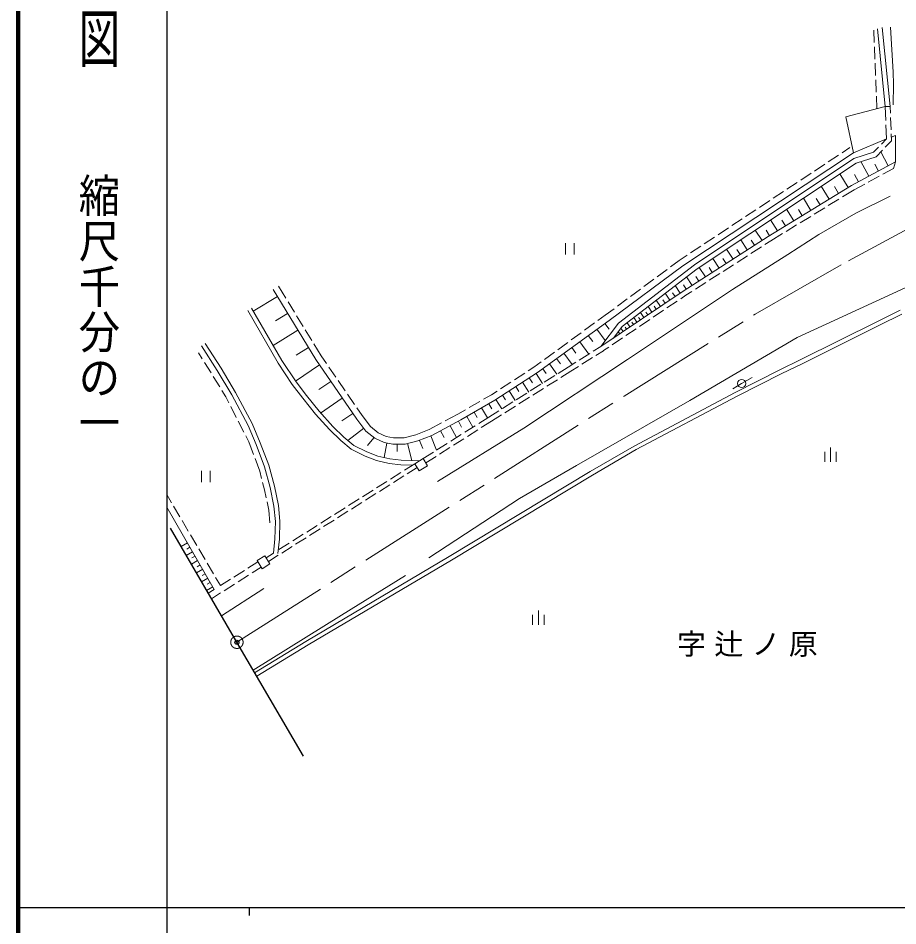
# Model space of a CAD drawing. Units: millimetres, scale not verified. Extents: x 40000 to 680000, y 20000 to 380000.
# Drawn here: x 40000 to 146595, y 202759 to 312725 of the extents above; entities that cross this region are included whole.
import ezdxf
from ezdxf.enums import TextEntityAlignment as Align

# ---------------------------------------------------------------- set-up
doc = ezdxf.new("R2010")
doc.units = ezdxf.units.MM
doc.header["$LTSCALE"] = 1000
doc.header["$PDMODE"] = 32
doc.header["$PDSIZE"] = 500
doc.linetypes.add('CHAIN', pattern=[18.5, 12, -1.5, 3.5, -1.5])
for name, color, linetype, lineweight in [('M-BMK', 2, 'CHAIN', 13), ('M-BMK-OTRS', 5, 'Continuous', 25), ('M-TTL', 2, 'Continuous', 140), ('M-TTL-BAND', 7, 'Continuous', 25), ('M-WORK', 1, 'Continuous', 13)]:
    doc.layers.add(name, color=color, linetype=linetype, lineweight=lineweight)
doc.layers.add('M-BMK-HTXT', color=7, linetype='Continuous')
doc.layers.add('M-OTRS', color=6, linetype='Continuous')
doc.styles.add('@ＭＳ ゴシック', font='')
doc.styles.add('ＭＳ ゴシック', font='')
doc.styles.get('@ＭＳ ゴシック').set_extended_font_data('@MS Gothic')
doc.styles.get('ＭＳ ゴシック').set_extended_font_data('MS Gothic')

msp = doc.modelspace()

# ---------------------------------------------------------------- linework, layer by layer
at = {"layer": 'M-BMK'}
for p, q in [((140609, 283341), (148921, 287817)), ((129300, 276848), (140609, 283341)), ((113419, 266939), (129300, 276848)), ((66507, 237117), (113419, 266939))]:
    msp.add_line(p, q, dxfattribs=at)
msp.add_circle((66507, 237117), 750, dxfattribs=at)
at = {"layer": 'M-BMK-OTRS'}
for p, q in [((66507, 237117), (58442, 250935)), ((74572, 223298), (66507, 237117))]:
    msp.add_line(p, q, dxfattribs=at)
at = {"layer": 'M-OTRS'}
msp.add_point((66507, 237117), dxfattribs=at)
at = {"layer": 'M-TTL'}
msp.add_line((40000, 380000), (40000, 20000), dxfattribs=at)
at = {"layer": 'M-TTL-BAND'}
for p, q in [((58000, 370000), (58000, 20000)), ((40000, 205000), (579000, 205000)), ((68000, 205000), (68000, 204000))]:
    msp.add_line(p, q, dxfattribs=at)
at = {"layer": 'M-WORK'}
for p, q in [((143736, 309756), (143674, 311264)), ((144127, 311424), (145077, 302015)), ((145677, 302034), (144686, 311584)), ((145699, 311637), (146045, 306176)), ((143819, 307757), (143757, 309256)), ((143902, 305759), (143840, 307258)), ((146045, 306176), (146072, 304710)), ((143985, 303761), (143923, 305260)), ((146072, 304710), (146018, 302233)), ((144068, 301753), (144005, 303261)), ((145077, 302015), (140282, 300771)), ((145077, 302015), (145677, 302034)), ((145131, 300311), (145077, 302015)), ((145703, 301205), (145677, 302034)), ((140282, 300771), (141214, 296394)), ((145767, 299206), (145719, 300705)), ((145201, 298107), (145147, 299811)), ((141214, 296394), (145201, 298107)), ((144598, 297470), (145201, 298107)), ((145809, 297876), (145783, 298706)), ((145796, 298293), (146320, 298489)), ((146320, 298489), (146317, 295308)), ((139828, 296412), (140784, 297044)), ((143650, 296470), (144254, 297107)), ((145066, 297092), (145809, 297876)), ((120550, 282731), (141214, 296394)), ((138159, 295309), (139410, 296136)), ((141279, 295724), (143650, 296470)), ((141541, 295177), (143979, 295944)), ((143979, 295944), (144722, 296729)), ((145435, 294836), (144531, 296527)), ((121938, 282856), (141279, 295724)), ((122288, 282368), (141541, 295177)), ((136491, 294206), (137742, 295033)), ((140989, 292457), (146317, 295308)), ((143068, 293570), (142112, 295357)), ((144252, 294203), (143799, 295048)), ((146317, 295308), (146072, 294496)), ((134823, 293103), (136074, 293930)), ((140580, 292207), (139564, 293862)), ((141817, 292900), (141339, 293794)), ((144782, 293806), (146072, 294496)), ((133154, 292000), (134405, 292827)), ((141287, 291936), (142577, 292627)), ((143018, 292862), (144341, 293570)), ((130892, 286263), (140989, 292457)), ((131486, 290897), (132737, 291724)), ((138262, 290784), (137299, 292355)), ((139421, 291495), (138913, 292323)), ((139872, 291068), (141287, 291936)), ((129818, 289794), (131069, 290621)), ((136063, 289436), (135150, 290925)), ((137163, 290110), (136681, 290895)), ((138167, 290022), (139445, 290806)), ((141519, 289104), (145679, 291160)), ((128149, 288691), (129400, 289518)), ((133978, 288157), (133112, 289569)), ((135021, 288796), (134564, 289541)), ((136462, 288976), (137741, 289761)), ((126481, 287588), (127732, 288415)), ((132000, 286943), (131178, 288283)), ((132989, 287550), (132556, 288256)), ((134757, 287931), (136036, 288715)), ((137016, 286510), (141519, 289104)), ((124813, 286485), (126064, 287312)), ((130134, 285777), (129320, 287047)), ((131062, 286368), (130651, 287038)), ((133052, 286885), (134331, 287669)), ((120582, 279656), (130892, 286263)), ((123144, 285382), (124395, 286209)), ((131211, 285755), (132626, 286623)), ((133247, 284112), (137016, 286510)), ((106313, 285484), (106313, 284084)), ((107363, 284084), (107363, 285484)), ((121476, 284279), (122727, 285106)), ((128356, 284638), (127562, 285877)), ((128797, 284208), (130060, 285018)), ((129245, 285208), (128838, 285843)), ((130481, 285287), (131211, 285755)), ((120102, 283371), (121059, 284003)), ((126622, 283527), (125847, 284736)), ((126542, 279854), (133247, 284112)), ((127489, 284083), (127092, 284702)), ((127113, 283129), (128376, 283938)), ((111598, 276111), (120550, 282731)), ((112747, 275783), (121938, 282856)), ((119037, 282582), (120102, 283371)), ((124929, 282442), (124172, 283622)), ((125775, 282984), (125388, 283589)), ((125429, 282050), (126692, 282859)), ((113177, 275357), (122288, 282368)), ((117429, 281393), (118635, 282285)), ((123276, 281383), (122538, 282535)), ((124103, 281912), (123724, 282503)), ((123745, 280971), (125008, 281780)), ((115821, 280204), (117027, 281096)), ((121664, 280350), (121003, 281380)), ((122062, 279892), (123324, 280701)), ((122470, 280866), (122101, 281442)), ((70891, 279854), (76060, 271373)), ((71557, 280260), (72445, 278804)), ((110604, 272947), (120582, 279656)), ((113817, 271387), (126542, 279854)), ((114213, 279015), (115419, 279906)), ((118967, 278571), (118417, 279389)), ((119597, 278994), (119294, 279444)), ((120226, 279417), (119622, 280317)), ((120942, 279887), (120612, 280402)), ((120911, 279155), (121641, 279622)), ((134388, 274024), (147483, 280062)), ((71412, 279000), (68495, 277222)), ((72705, 278377), (73486, 277096)), ((112605, 277825), (113811, 278717)), ((117821, 277800), (117320, 278545)), ((118394, 278185), (118119, 278595)), ((118622, 277615), (119867, 278452)), ((120282, 278731), (120911, 279155)), ((67813, 277302), (71498, 270947)), ((68289, 277578), (71965, 271237)), ((111137, 276740), (112203, 277528)), ((116303, 276779), (116075, 277118)), ((116778, 277098), (116321, 277777)), ((116962, 276499), (118207, 277336)), ((117299, 277449), (117049, 277822)), ((146870, 277330), (144142, 275964)), ((72656, 276958), (71198, 276069)), ((73746, 276669), (74526, 275388)), ((102940, 269797), (111598, 276111)), ((110251, 276094), (111137, 276740)), ((114963, 275878), (114585, 276441)), ((115395, 276169), (115188, 276478)), ((115302, 275383), (116547, 276220)), ((115828, 276460), (115413, 277077)), ((147092, 276882), (144365, 275516)), ((73901, 274916), (70894, 273084)), ((74787, 274961), (75567, 273681)), ((108636, 274916), (109848, 275800)), ((110139, 275046), (111146, 273665)), ((110604, 272947), (112747, 275783)), ((111106, 275752), (111609, 275061)), ((112133, 273975), (113177, 275357)), ((113303, 274762), (113032, 275166)), ((113718, 275041), (113547, 275296)), ((113643, 274268), (114887, 275104)), ((114133, 275320), (113791, 275829)), ((114548, 275599), (114359, 275881)), ((144142, 275964), (134850, 271353)), ((144365, 275516), (135070, 270904)), ((107020, 273737), (108232, 274621)), ((109090, 274282), (109636, 273533)), ((111983, 273152), (113228, 273989)), ((112474, 274204), (112395, 274322)), ((112889, 274483), (112753, 274685)), ((121401, 266392), (134388, 274024)), ((64116, 270028), (62197, 273011)), ((64583, 270318), (62660, 273309)), ((75183, 272812), (73680, 271896)), ((75827, 273254), (76715, 271798)), ((105404, 272559), (106616, 273443)), ((107083, 272818), (107583, 272134)), ((108042, 273517), (109134, 272020)), ((109686, 272369), (110604, 272947)), ((110939, 272449), (111568, 272873)), ((61848, 272192), (62314, 271440)), ((76715, 271798), (77352, 270870)), ((103788, 271381), (105000, 272264)), ((106125, 272120), (107123, 270751)), ((107993, 271303), (109263, 272103)), ((110005, 271861), (110923, 272439)), ((62577, 271015), (63368, 269740)), ((71498, 270947), (73223, 268342)), ((71965, 271237), (73670, 268662)), ((76502, 270731), (73615, 268746)), ((76060, 271373), (81042, 264127)), ((101288, 263067), (113817, 271387)), ((102498, 270440), (103384, 271086)), ((104373, 270842), (105286, 269591)), ((105249, 271481), (105705, 270855)), ((106652, 270459), (107570, 271037)), ((106972, 269951), (107890, 270529)), ((108313, 270795), (109582, 271595)), ((134850, 271353), (132219, 270073)), ((135070, 270904), (132442, 269626)), ((65874, 267097), (64116, 270028)), ((66352, 267369), (64583, 270318)), ((77636, 270458), (78485, 269222)), ((97745, 266440), (102940, 269797)), ((100127, 268908), (101387, 269722)), ((101807, 269994), (102498, 270440)), ((102755, 269678), (103528, 268481)), ((103568, 270255), (103987, 269679)), ((103747, 268629), (105017, 269429)), ((105440, 269695), (106652, 270459)), ((105760, 269188), (106972, 269951)), ((132219, 270073), (126878, 267367)), ((132442, 269626), (127108, 266923)), ((63631, 269316), (64422, 268041)), ((73223, 268342), (74498, 266689)), ((73670, 268662), (74931, 267028)), ((77891, 268710), (76447, 267717)), ((78769, 268810), (79618, 267574)), ((98448, 267823), (99708, 268637)), ((101105, 268611), (101867, 267433)), ((101930, 269145), (102311, 268555)), ((102055, 267564), (103324, 268363)), ((104067, 268122), (105337, 268921)), ((126603, 267835), (127669, 268466)), ((127669, 268466), (128952, 269184)), ((64685, 267616), (65151, 266864)), ((68369, 263604), (66352, 267369)), ((97337, 267105), (98028, 267552)), ((99479, 267561), (100230, 266400)), ((100292, 268086), (100668, 267506)), ((100363, 266498), (101632, 267297)), ((102375, 267056), (103644, 267855)), ((126878, 267367), (114645, 260886)), ((65151, 266864), (65524, 266136)), ((67872, 263367), (65874, 267097)), ((74498, 266689), (76039, 264736)), ((74931, 267028), (76459, 265092)), ((79280, 266689), (76651, 264881)), ((79902, 267162), (80751, 265926)), ((93651, 264047), (97745, 266440)), ((94657, 265539), (95952, 266296)), ((96384, 266548), (97337, 267105)), ((97878, 266526), (98617, 265382)), ((98670, 265432), (99939, 266231)), ((98679, 267044), (99048, 266471)), ((100683, 265990), (101952, 266790)), ((107654, 258519), (121401, 266392)), ((127108, 266923), (114888, 260449)), ((65752, 265691), (66436, 264356)), ((76459, 265092), (78128, 263263)), ((81035, 265514), (81672, 264586)), ((93272, 264729), (94225, 265286)), ((96161, 265514), (96879, 264285)), ((97021, 266017), (97380, 265403)), ((97035, 264402), (98247, 265166)), ((98990, 264925), (100260, 265724)), ((76039, 264736), (77733, 262880)), ((80546, 264848), (79231, 263944)), ((81042, 264127), (82143, 262697)), ((81672, 264586), (82706, 263245)), ((90117, 262182), (93651, 264047)), ((91751, 263927), (93272, 264729)), ((94354, 264458), (95109, 263168)), ((95258, 264986), (95635, 264341)), ((95803, 263622), (97035, 264402)), ((97355, 263895), (98567, 264658)), ((66664, 263911), (67348, 262576)), ((68831, 261076), (67872, 263367)), ((69342, 261279), (68369, 263604)), ((77733, 262880), (79109, 261540)), ((78128, 263263), (79478, 261948)), ((81870, 263051), (79939, 261563)), ((82706, 263245), (83621, 262497)), ((88206, 262251), (89788, 262891)), ((89788, 262891), (91309, 263693)), ((90798, 256574), (101288, 263067)), ((92339, 263355), (93105, 261903)), ((93355, 263891), (93738, 263165)), ((94113, 262551), (95380, 263354)), ((94434, 262044), (95701, 262847)), ((96123, 263115), (97355, 263895)), ((67576, 262131), (67948, 261403)), ((79478, 261948), (80668, 260954)), ((82143, 262697), (83208, 261827)), ((83119, 261900), (82348, 260956)), ((83208, 261827), (84363, 261312)), ((83621, 262497), (84596, 262062)), ((84596, 262062), (85483, 261897)), ((85483, 261897), (86789, 261897)), ((86789, 261897), (88206, 262251)), ((88448, 261507), (90117, 262182)), ((90002, 262136), (90708, 260390)), ((91173, 262740), (91613, 261907)), ((92424, 261481), (93691, 262284)), ((92744, 260974), (94012, 261777)), ((67948, 261403), (68527, 259852)), ((69843, 258386), (68831, 261076)), ((70367, 258556), (69342, 261279)), ((79109, 261540), (80366, 260489)), ((80668, 260954), (82266, 260172)), ((84684, 261252), (84356, 259488)), ((84363, 261312), (85411, 261117)), ((85411, 261117), (86885, 261117)), ((85928, 261117), (85928, 260219)), ((86885, 261117), (88448, 261507)), ((87175, 261189), (87693, 259119)), ((88617, 261576), (89017, 260586)), ((90734, 260411), (92001, 261213)), ((91055, 259904), (92322, 260706)), ((114645, 260886), (109323, 257784)), ((138440, 258977), (138440, 260727)), ((80366, 260489), (82049, 259666)), ((82049, 259666), (83436, 259149)), ((82266, 260172), (83598, 259675)), ((83598, 259675), (85037, 259320)), ((89080, 259363), (90312, 260143)), ((89401, 258856), (90633, 259636)), ((114888, 260449), (109578, 257354)), ((137740, 258977), (137740, 260202)), ((139140, 258977), (139140, 260202)), ((68702, 259383), (69281, 257833)), ((71071, 256009), (70367, 258556)), ((83436, 259149), (84939, 258778)), ((84939, 258778), (86364, 258611)), ((85037, 259320), (86404, 259160)), ((86364, 258611), (87789, 258565)), ((86404, 259160), (88633, 259088)), ((88067, 258741), (86806, 257944)), ((88067, 258741), (89080, 259363)), ((88606, 257864), (88067, 258741)), ((89618, 258486), (88606, 257864)), ((89080, 259363), (89618, 258486)), ((100761, 254523), (107654, 258519)), ((62210, 257899), (62210, 256499)), ((63260, 256499), (63260, 257899)), ((69281, 257833), (69500, 256956)), ((70536, 255881), (69843, 258386)), ((86384, 257677), (85115, 256876)), ((88348, 258284), (87153, 257530)), ((109323, 257784), (92234, 247507)), ((109578, 257354), (92491, 247078)), ((69621, 256471), (69840, 255595)), ((84693, 256609), (83425, 255808)), ((86730, 257263), (85462, 256461)), ((69840, 255595), (70054, 254601)), ((70989, 253617), (70536, 255881)), ((71533, 253698), (71071, 256009)), ((83002, 255541), (81734, 254740)), ((83348, 255126), (82080, 254325)), ((85039, 256194), (83771, 255393)), ((58585, 254013), (58000, 255002)), ((70159, 254112), (70373, 253117)), ((81311, 254473), (80043, 253672)), ((81657, 254058), (80389, 253257)), ((89754, 247361), (100761, 254523)), ((63771, 243516), (58000, 253484)), ((59602, 252292), (58839, 253583)), ((70373, 253117), (70479, 251599)), ((71175, 251752), (70989, 253617)), ((71726, 251772), (71533, 253698)), ((79620, 253405), (78352, 252604)), ((79966, 252990), (78698, 252189)), ((60620, 250570), (59857, 251861)), ((77929, 252337), (76661, 251536)), ((78276, 251922), (77007, 251121)), ((71122, 249647), (71175, 251752)), ((71671, 249611), (71726, 251772)), ((76238, 251269), (74970, 250468)), ((76585, 250854), (75316, 250053)), ((61637, 248848), (60874, 250139)), ((70935, 247919), (71122, 249647)), ((74547, 250201), (73279, 249400)), ((74894, 249786), (73626, 248985)), ((60505, 249157), (59738, 248713)), ((60816, 248620), (60432, 248398)), ((71482, 247860), (71671, 249611)), ((72856, 249133), (71595, 248336)), ((73203, 248718), (71935, 247917)), ((61127, 248083), (60363, 247641)), ((61436, 247549), (61054, 247328)), ((62655, 247126), (61892, 248418)), ((69892, 247581), (68956, 247001)), ((70497, 246605), (69892, 247581)), ((70935, 247919), (70035, 247350)), ((71512, 247650), (70317, 246895)), ((92234, 247507), (74875, 237225)), ((61745, 247014), (60986, 246574)), ((62053, 246482), (61673, 246263)), ((63673, 245405), (62909, 246696)), ((69045, 246858), (67834, 246091)), ((68956, 247001), (69562, 246024)), ((69562, 246024), (70497, 246605)), ((92491, 247078), (75133, 236796)), ((62361, 245951), (61605, 245513)), ((62668, 245421), (62289, 245202)), ((67412, 245823), (66145, 245020)), ((66648, 244436), (67915, 245238)), ((68337, 245506), (69447, 246209)), ((62974, 244892), (62221, 244456)), ((63279, 244365), (62903, 244147)), ((64512, 243985), (63927, 244974)), ((65722, 244752), (64512, 243985)), ((64959, 243365), (66226, 244168)), ((79164, 240417), (86948, 245212)), ((63584, 243838), (62835, 243404)), ((63771, 243516), (63040, 243053)), ((63427, 242394), (64536, 243097)), ((64637, 240321), (69761, 243620)), ((103037, 239210), (103037, 240960)), ((68482, 233734), (79164, 240417)), ((102337, 239210), (102337, 240435)), ((103737, 239210), (103737, 240435)), ((74875, 237225), (68654, 233419)), ((75133, 236796), (68914, 232992))]:
    msp.add_line(p, q, dxfattribs=at)
msp.add_circle((127669, 268466), 500, dxfattribs=at)

# ---------------------------------------------------------------- texts
at = {"layer": 'M-BMK-HTXT', "insert": (128870, 236766), "char_height": 2566, "attachment_point": 5, "style": 'ＭＳ ゴシック'}
msp.add_mtext('\\T1.29;字辻ノ原', dxfattribs=at)
at = {"layer": 'M-TTL-BAND', "style": '@ＭＳ ゴシック'}
for s, width, p in [('平  面  図', 1.55, (49777, 306475)), ('縮尺千分の一', 1.1, (49777, 261030))]:
    msp.add_text(s, height=3666, rotation=270, dxfattribs=dict(at, width=width)).set_placement(p, align=Align.MIDDLE_RIGHT)

doc.saveas('drawing.dxf')
